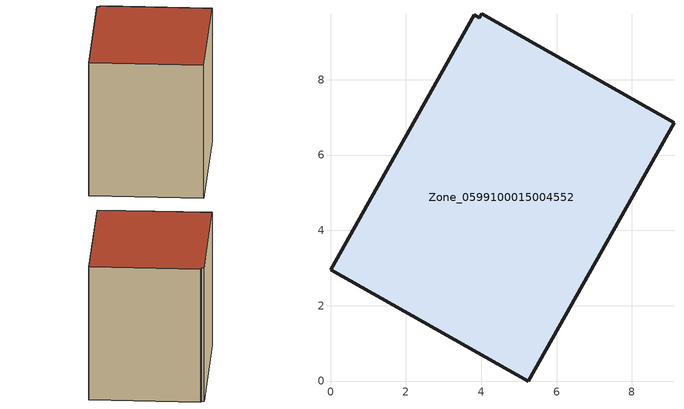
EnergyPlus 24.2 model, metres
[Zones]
Zone_0599100015004552
 floor ground (C_G): 4.01,9.75 9.12,6.86 5.24,0 0,2.96 3.82,9.73 3.95,9.65 z0.89
 wall outside (C_F): 5.24,0 9.12,6.86 4.01,9.75 3.95,9.65 3.82,9.73 0,2.96 5.24,0 z0.89:8.36
 roof outside (C_R): 9.12,6.86 4.01,9.75 3.95,9.65 3.82,9.73 0,2.96 5.24,0 z8.36
[BUILDING]
Pand.0599100015004552: North Axis=0; Terrain=City; Loads Convergence Tolerance Value=0.04; Temperature Convergence Tolerance Value=0.4; Solar Distribution=FullExterior; Maximum Number of Warmup Days=25; Minimum Number of Warmup Days=1
[Site:Location]
Rotterdam.The.Hague.AP_ZH_NLD Design_Conditions: Latitude=51.96; Longitude=4.45; Time Zone=1; Elevation=-4.5
[SITE:GROUNDTEMPERATURE:BUILDINGSURFACE]
18, 18, 18, 18, 18, 18, 18, 18, 18, 18, 18, 18
[MATERIAL] Thermal Absorptance=0.9; Solar Absorptance=0.7; Visible Absorptance=0.7
Name | Roughness | Thickness | Conductivity | Density | Specific Heat
G.TI.1946-1964 | MediumSmooth | 0.15 | 1 | 540 | 1210
F.TI.1946-1964 | Rough | 0.3 | 0.857143 | 1920 | 840
R.TI.1946-1964 | MediumRough | 0.2 | 0.277778 | 1500 | 1000
[CONSTRUCTION]
C_G: G.TI.1946-1964
C_F: F.TI.1946-1964
C_R: R.TI.1946-1964
[ZONE]
Zone_0599100015004552: Type=1; Multiplier=1; Ceiling Height=Autocalculate; Volume=Autocalculate; Floor Area=autocalculate; Part of Total Floor Area=Yes
[ZONEINFILTRATION:DESIGNFLOWRATE]
Infil_Zone_0599100015004552: Zone or ZoneList or Space or SpaceList=Zone_0599100015004552; Schedule=AlwaysOn; Design Flow Rate Calculation Method=Flow/Area; Flow Rate per Floor Area=0.003; Constant Term Coefficient=1; Temperature Term Coefficient=0; Velocity Term Coefficient=0; Velocity Squared Term Coefficient=0
[HVACTEMPLATE:ZONE:IDEALLOADSAIRSYSTEM]
Zone_0599100015004552: Maximum Heating Supply Air Temperature=50; Minimum Cooling Supply Air Temperature=13; Maximum Heating Supply Air Humidity Ratio=0.0156; Minimum Cooling Supply Air Humidity Ratio=0.0077; Heating Limit=NoLimit; Cooling Limit=NoLimit; Dehumidification Control Type=ConstantSensibleHeatRatio; Cooling Sensible Heat Ratio=0.7; Dehumidification Setpoint=60; Humidification Control Type=None; Humidification Setpoint=30; Outdoor Air Method=None; Outdoor Air Flow Rate per Person=0.00944; Outdoor Air Flow Rate per Zone Floor Area=0; Outdoor Air Flow Rate per Zone=0; Demand Controlled Ventilation Type=None; Outdoor Air Economizer Type=NoEconomizer; Heat Recovery Type=None; Sensible Heat Recovery Effectiveness=0.7; Latent Heat Recovery Effectiveness=0.65
[ZONECONTROL:THERMOSTAT]
ThermostatControl_Zone_0599100015004552: Zone or ZoneList=Zone_0599100015004552; Control Type Schedule=DualSetpointControlType; Control 1=Thermostat_Zone_0599100015004552; Temperature Difference Between Cutout And Setpoint=0
[THERMOSTATSETPOINT:DUALSETPOINT]
Thermostat_Zone_0599100015004552: Heating Setpoint Temperature Schedule=HeatingSetpoint_Zone_0599100015004552; Cooling Setpoint Temperature Schedule=CoolingSetpoint_Zone_0599100015004552
[SCHEDULE:COMPACT]
HeatingSetpoint_Zone_0599100015004552: Through: 12/31, For: AllDays, Until: 24:00, 21
CoolingSetpoint_Zone_0599100015004552: Through: 12/31, For: AllDays, Until: 24:00, 24
DualSetpointControlType: Through: 12/31, For: AllDays, Until: 24:00, 4
AlwaysOn: Through: 12/31, For: AllDays, Until: 24:00, 1
